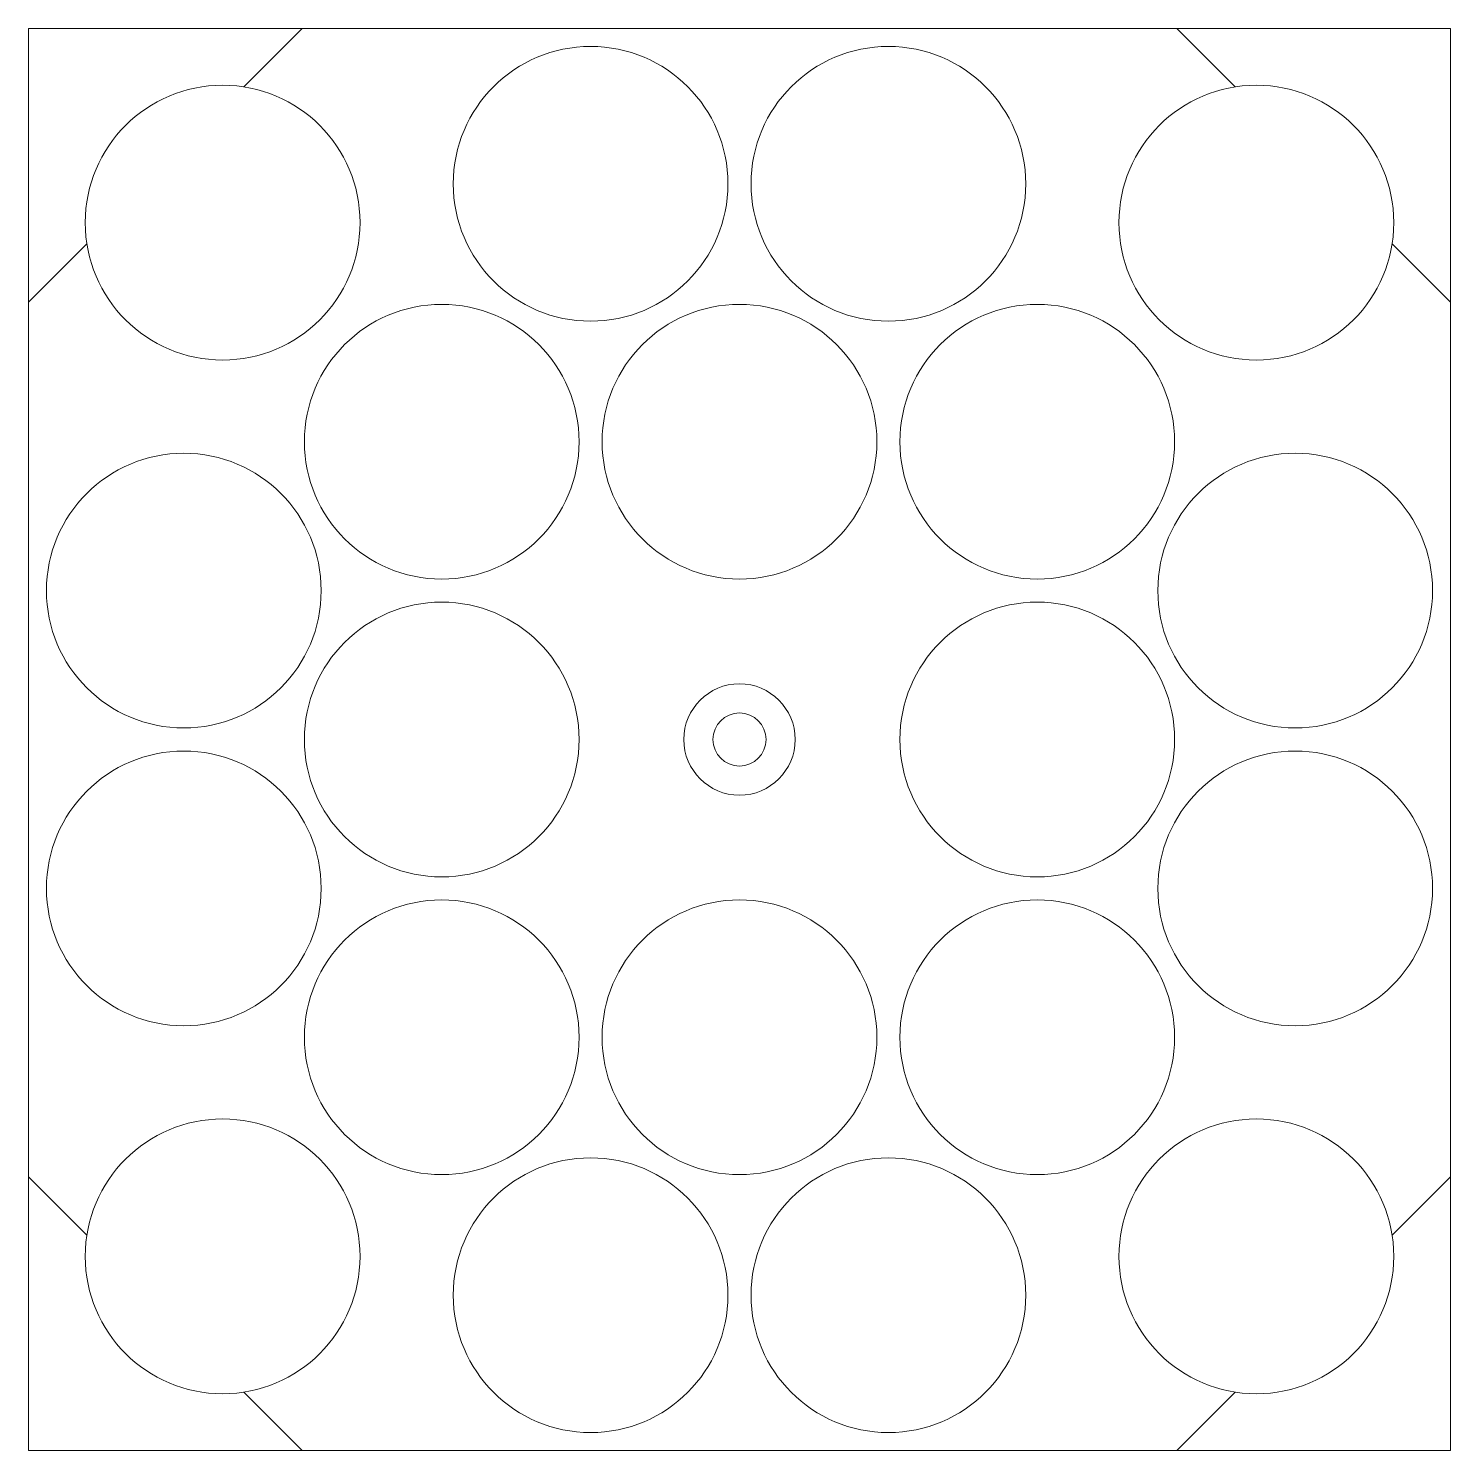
# Model space of a CAD drawing. Header units: millimetres. Extents: x -55 to 55, y -55 to 55.
import ezdxf

# ---------------------------------------------------------------- set-up
doc = ezdxf.new("R2010")
doc.units = ezdxf.units.MM
for name, color, linetype, lineweight, true_color in [('platform_bottom', 7, 'CONTINUOUS', 0, 0x000000), ('platform_middle', 7, 'CONTINUOUS', 0, 0x000000), ('platform_middle_top', 7, 'CONTINUOUS', 0, 0x000000), ('platform_top', 7, 'CONTINUOUS', 0, 0x000000)]:
    doc.layers.add(name, color=color, linetype=linetype, lineweight=lineweight, true_color=true_color)

msp = doc.modelspace()

# ---------------------------------------------------------------- linework, layer by layer
at = {"layer": 'platform_bottom'}
for p, q in [((-54.92, 54.92), (54.92, 54.92)), ((-54.92, -54.92), (-54.92, 54.92)), ((54.92, 54.92), (54.92, -54.92)), ((54.92, -54.92), (-54.92, -54.92))]:
    msp.add_line(p, q, dxfattribs=at)
msp.add_circle((0, 0), 2.05, dxfattribs=at)
at = {"layer": 'platform_middle'}
for p, q in [((-54.92, 54.92), (-54.92, -54.92)), ((54.92, 54.92), (-54.92, 54.92)), ((54.92, 54.92), (54.92, -54.92)), ((54.92, -54.92), (-54.92, -54.92))]:
    msp.add_line(p, q, dxfattribs=at)
for centre, radius in [((-11.5, 42.92), 10.61), ((11.5, 42.92), 10.61), ((-39.92, 39.92), 10.61), ((39.92, 39.92), 10.61), ((-23, 23), 10.61), ((0, 23), 10.61), ((23, 23), 10.61), ((-42.92, 11.5), 10.61), ((42.92, 11.5), 10.61), ((-23, 0), 10.61), ((23, 0), 10.61), ((0, 0), 4.3), ((-42.92, -11.5), 10.61), ((42.92, -11.5), 10.61), ((-23, -23), 10.61), ((0, -23), 10.61), ((23, -23), 10.61), ((-39.92, -39.92), 10.61), ((39.92, -39.92), 10.61), ((-11.5, -42.92), 10.61), ((11.5, -42.92), 10.61)]:
    msp.add_circle(centre, radius, dxfattribs=at)
at = {"layer": 'platform_middle_top'}
for p, q in [((-54.92, 54.92), (-54.92, -54.92)), ((54.92, 54.92), (-54.92, 54.92)), ((-38.28, 50.4), (-33.77, 54.92)), ((33.77, 54.92), (38.28, 50.4)), ((54.92, 54.92), (54.92, -54.92)), ((-54.92, 33.77), (-50.4, 38.28)), ((50.4, 38.28), (54.92, 33.77)), ((-54.92, -33.77), (-50.4, -38.28)), ((50.4, -38.28), (54.92, -33.77)), ((-38.28, -50.4), (-33.77, -54.92)), ((33.77, -54.92), (38.28, -50.4)), ((54.92, -54.92), (-54.92, -54.92))]:
    msp.add_line(p, q, dxfattribs=at)
for centre, radius in [((-11.5, 42.92), 10.61), ((11.5, 42.92), 10.61), ((-39.92, 39.92), 10.61), ((39.92, 39.92), 10.61), ((-23, 23), 10.61), ((0, 23), 10.61), ((23, 23), 10.61), ((-42.92, 11.5), 10.61), ((42.92, 11.5), 10.61), ((-23, 0), 10.61), ((23, 0), 10.61), ((0, 0), 4.3), ((-42.92, -11.5), 10.61), ((42.92, -11.5), 10.61), ((-23, -23), 10.61), ((0, -23), 10.61), ((23, -23), 10.61), ((-39.92, -39.92), 10.61), ((39.92, -39.92), 10.61), ((-11.5, -42.92), 10.61), ((11.5, -42.92), 10.61)]:
    msp.add_circle(centre, radius, dxfattribs=at)
at = {"layer": 'platform_top'}
for p, q in [((-54.92, 54.92), (54.92, 54.92)), ((-54.92, -54.92), (-54.92, 54.92)), ((54.92, 54.92), (54.92, -54.92)), ((54.92, -54.92), (-54.92, -54.92))]:
    msp.add_line(p, q, dxfattribs=at)
msp.add_circle((0, 0), 4.3, dxfattribs=at)

doc.saveas('drawing.dxf')
